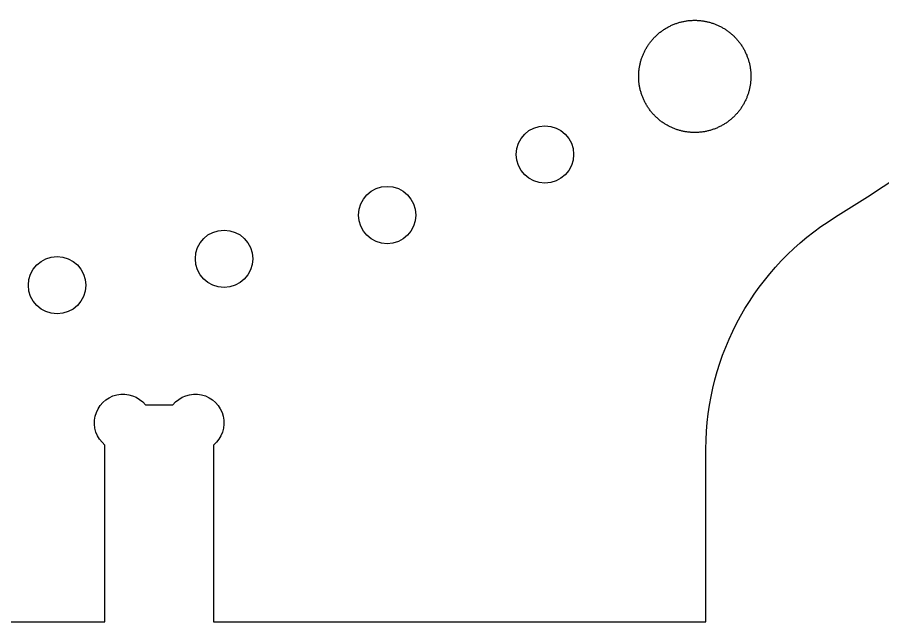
# Model space of a CAD drawing. Extents: x 0.2 to 12, y 0.1 to 9.6.
# Drawn here: x 8.392 to 10.279, y 0.132 to 1.449 of the extents above; entities that cross this region are included whole.
import ezdxf

# ---------------------------------------------------------------- set-up
doc = ezdxf.new("R2010")
doc.units = 0
doc.header["$MEASUREMENT"] = 0
doc.layers.get('0').update_dxf_attribs({"color": 3, "linetype": 'CONTINUOUS'})

msp = doc.modelspace()

# ---------------------------------------------------------------- linework, layer by layer
msp.add_lwpolyline([(7.6382, 0.132), (8.583, 0.132), (8.583, 0.517, -1.114435), (8.6713, 0.6045), (8.731, 0.6045, -1.114435), (8.8193, 0.517), (8.8193, 0.132), (9.8934, 0.132), (9.8934, 0.132), (9.8934, 0.1322), (9.8934, 0.1323), (9.8934, 0.1326), (9.8934, 0.1329), (9.8934, 0.1333), (9.8934, 0.1337), (9.8934, 0.1342), (9.8934, 0.1348), (9.8934, 0.1355), (9.8934, 0.1362), (9.8934, 0.1369), (9.8934, 0.1378), (9.8934, 0.1387), (9.8934, 0.1397), (9.8934, 0.1407), (9.8934, 0.1418), (9.8934, 0.1429), (9.8934, 0.1441), (9.8934, 0.1454), (9.8934, 0.1468), (9.8934, 0.1481), (9.8934, 0.1496), (9.8934, 0.1511), (9.8934, 0.1527), (9.8934, 0.1543), (9.8934, 0.156), (9.8934, 0.1577), (9.8934, 0.1595), (9.8934, 0.1613), (9.8934, 0.1632), (9.8934, 0.1652), (9.8934, 0.1672), (9.8934, 0.1692), (9.8934, 0.1713), (9.8934, 0.1735), (9.8934, 0.1757), (9.8934, 0.1779), (9.8934, 0.1802), (9.8934, 0.1826), (9.8934, 0.185), (9.8934, 0.1874), (9.8934, 0.1899), (9.8934, 0.1925), (9.8934, 0.195), (9.8934, 0.1977), (9.8934, 0.2003), (9.8934, 0.2031), (9.8934, 0.2058), (9.8934, 0.2086), (9.8934, 0.2115), (9.8934, 0.2144), (9.8934, 0.2173), (9.8934, 0.2203), (9.8934, 0.2233), (9.8934, 0.2263), (9.8934, 0.2294), (9.8934, 0.2325), (9.8934, 0.2357), (9.8934, 0.2389), (9.8934, 0.2422), (9.8934, 0.2454), (9.8934, 0.2487), (9.8934, 0.2521), (9.8934, 0.2555), (9.8934, 0.2589), (9.8934, 0.2623), (9.8934, 0.2658), (9.8934, 0.2693), (9.8934, 0.2728), (9.8934, 0.2764), (9.8934, 0.28), (9.8934, 0.2836), (9.8934, 0.2873), (9.8934, 0.291), (9.8934, 0.2947), (9.8934, 0.2985), (9.8934, 0.3022), (9.8934, 0.306), (9.8934, 0.3098), (9.8934, 0.3137), (9.8934, 0.3176), (9.8934, 0.3215), (9.8934, 0.3254), (9.8934, 0.3293), (9.8934, 0.3333), (9.8934, 0.3373), (9.8934, 0.3413), (9.8934, 0.3453), (9.8934, 0.3494), (9.8934, 0.3534), (9.8934, 0.3575), (9.8934, 0.3616), (9.8934, 0.3657), (9.8934, 0.3699), (9.8934, 0.374), (9.8934, 0.3782), (9.8934, 0.3824), (9.8934, 0.3866), (9.8934, 0.3908), (9.8934, 0.395), (9.8934, 0.3993), (9.8934, 0.4035), (9.8934, 0.4078), (9.8934, 0.4121), (9.8934, 0.4163), (9.8934, 0.4206), (9.8934, 0.4249), (9.8934, 0.4293), (9.8934, 0.4336), (9.8934, 0.4379), (9.8934, 0.4423), (9.8934, 0.4466), (9.8934, 0.451), (9.8934, 0.4553), (9.8934, 0.4597), (9.8934, 0.464), (9.8934, 0.4684), (9.8934, 0.4728), (9.8934, 0.4772), (9.8934, 0.4816), (9.8934, 0.4859), (9.8934, 0.4903), (9.8934, 0.4947), (9.8934, 0.4991), (9.8934, 0.5035), (9.8934, 0.5086, -0.260299), (10.1758, 1.0143, 3.52937), (6.0454, 1.0143, -0.260301)], format="xyb")
msp.add_polyline3d([(9.763, 1.2595, 0), (9.7621, 1.2612, 0), (9.7611, 1.2629, 0), (9.7602, 1.2646, 0), (9.7594, 1.2663, 0), (9.7585, 1.268, 0), (9.7577, 1.2698, 0), (9.7569, 1.2715, 0), (9.7562, 1.2732, 0), (9.7554, 1.275, 0), (9.7547, 1.2768, 0), (9.7541, 1.2785, 0), (9.7534, 1.2803, 0), (9.7528, 1.2821, 0), (9.7523, 1.2839, 0), (9.7517, 1.2857, 0), (9.7512, 1.2875, 0), (9.7507, 1.2893, 0), (9.7502, 1.2911, 0), (9.7498, 1.2929, 0), (9.7494, 1.2947, 0), (9.749, 1.2965, 0), (9.7487, 1.2983, 0), (9.7483, 1.3001, 0), (9.748, 1.302, 0), (9.7478, 1.3038, 0), (9.7475, 1.3056, 0), (9.7473, 1.3074, 0), (9.7471, 1.3092, 0), (9.747, 1.3111, 0), (9.7469, 1.3129, 0), (9.7468, 1.3147, 0), (9.7467, 1.3165, 0), (9.7466, 1.3184, 0), (9.7466, 1.3202, 0), (9.7466, 1.322, 0), (9.7467, 1.3238, 0), (9.7467, 1.3257, 0), (9.7468, 1.3275, 0), (9.7469, 1.3293, 0), (9.7471, 1.3311, 0), (9.7473, 1.3329, 0), (9.7474, 1.3347, 0), (9.7477, 1.3365, 0), (9.7479, 1.3383, 0), (9.7482, 1.3401, 0), (9.7485, 1.3419, 0), (9.7488, 1.3437, 0), (9.7492, 1.3454, 0), (9.7496, 1.3472, 0), (9.75, 1.349, 0), (9.7504, 1.3507, 0), (9.7509, 1.3525, 0), (9.7513, 1.3542, 0), (9.7519, 1.356, 0), (9.7524, 1.3577, 0), (9.753, 1.3594, 0), (9.7535, 1.3611, 0), (9.7542, 1.3628, 0), (9.7548, 1.3645, 0), (9.7555, 1.3662, 0), (9.7561, 1.3679, 0), (9.7569, 1.3695, 0), (9.7576, 1.3712, 0), (9.7584, 1.3729, 0), (9.7591, 1.3745, 0), (9.7599, 1.3761, 0), (9.7608, 1.3777, 0), (9.7616, 1.3793, 0), (9.7625, 1.3809, 0), (9.7634, 1.3825, 0), (9.7644, 1.3841, 0), (9.7653, 1.3856, 0), (9.7663, 1.3872, 0), (9.7673, 1.3887, 0), (9.7683, 1.3902, 0), (9.7694, 1.3917, 0), (9.7705, 1.3932, 0), (9.7716, 1.3947, 0), (9.7727, 1.3961, 0), (9.7738, 1.3976, 0), (9.775, 1.399, 0), (9.7762, 1.4004, 0), (9.7774, 1.4018, 0), (9.7787, 1.4032, 0), (9.7799, 1.4045, 0), (9.7812, 1.4059, 0), (9.7825, 1.4072, 0), (9.7839, 1.4085, 0), (9.7852, 1.4098, 0), (9.7866, 1.4111, 0), (9.788, 1.4123, 0), (9.7894, 1.4135, 0), (9.7909, 1.4148, 0), (9.7923, 1.416, 0), (9.7938, 1.4171, 0), (9.7953, 1.4183, 0), (9.7969, 1.4194, 0), (9.7984, 1.4205, 0), (9.8, 1.4216, 0), (9.8016, 1.4227, 0), (9.8032, 1.4237, 0), (9.8049, 1.4248, 0), (9.8065, 1.4258, 0), (9.8082, 1.4268, 0), (9.8099, 1.4277, 0), (9.8116, 1.4286, 0), (9.8133, 1.4295, 0), (9.8151, 1.4304, 0), (9.8168, 1.4312, 0), (9.8185, 1.432, 0), (9.8203, 1.4328, 0), (9.822, 1.4336, 0), (9.8238, 1.4343, 0), (9.8255, 1.435, 0), (9.8273, 1.4356, 0), (9.8291, 1.4362, 0), (9.8309, 1.4368, 0), (9.8327, 1.4374, 0), (9.8345, 1.438, 0), (9.8362, 1.4385, 0), (9.838, 1.439, 0), (9.8399, 1.4394, 0), (9.8417, 1.4398, 0), (9.8435, 1.4402, 0), (9.8453, 1.4406, 0), (9.8471, 1.441, 0), (9.8489, 1.4413, 0), (9.8507, 1.4416, 0), (9.8526, 1.4418, 0), (9.8544, 1.4421, 0), (9.8562, 1.4423, 0), (9.858, 1.4424, 0), (9.8599, 1.4426, 0), (9.8617, 1.4427, 0), (9.8635, 1.4428, 0), (9.8653, 1.4429, 0), (9.8672, 1.4429, 0), (9.869, 1.4429, 0), (9.8708, 1.4429, 0), (9.8726, 1.4429, 0), (9.8744, 1.4428, 0), (9.8763, 1.4427, 0), (9.8781, 1.4426, 0), (9.8799, 1.4424, 0), (9.8817, 1.4422, 0), (9.8835, 1.442, 0), (9.8853, 1.4418, 0), (9.8871, 1.4415, 0), (9.8889, 1.4413, 0), (9.8906, 1.441, 0), (9.8924, 1.4406, 0), (9.8942, 1.4403, 0), (9.896, 1.4399, 0), (9.8977, 1.4395, 0), (9.8995, 1.439, 0), (9.9012, 1.4386, 0), (9.903, 1.4381, 0), (9.9047, 1.4375, 0), (9.9064, 1.437, 0), (9.9082, 1.4364, 0), (9.9099, 1.4358, 0), (9.9116, 1.4352, 0), (9.9133, 1.4346, 0), (9.915, 1.4339, 0), (9.9166, 1.4332, 0), (9.9183, 1.4325, 0), (9.9199, 1.4318, 0), (9.9216, 1.431, 0), (9.9232, 1.4302, 0), (9.9248, 1.4294, 0), (9.9265, 1.4285, 0), (9.9281, 1.4277, 0), (9.9296, 1.4268, 0), (9.9312, 1.4259, 0), (9.9328, 1.4249, 0), (9.9343, 1.424, 0), (9.9359, 1.423, 0), (9.9374, 1.422, 0), (9.9389, 1.4209, 0), (9.9404, 1.4199, 0), (9.9419, 1.4188, 0), (9.9434, 1.4177, 0), (9.9448, 1.4166, 0), (9.9462, 1.4154, 0), (9.9477, 1.4142, 0), (9.9491, 1.413, 0), (9.9505, 1.4118, 0), (9.9518, 1.4106, 0), (9.9532, 1.4093, 0), (9.9545, 1.408, 0), (9.9558, 1.4067, 0), (9.9571, 1.4053, 0), (9.9584, 1.404, 0), (9.9597, 1.4026, 0), (9.9609, 1.4012, 0), (9.9622, 1.3998, 0), (9.9634, 1.3983, 0), (9.9646, 1.3968, 0), (9.9657, 1.3953, 0), (9.9669, 1.3938, 0), (9.968, 1.3923, 0), (9.9691, 1.3907, 0), (9.9702, 1.3891, 0), (9.9713, 1.3875, 0), (9.9723, 1.3859, 0), (9.9734, 1.3843, 0), (9.9744, 1.3826, 0), (9.9753, 1.3809, 0), (9.9763, 1.3792, 0), (9.9772, 1.3775, 0), (9.9781, 1.3758, 0), (9.9789, 1.374, 0), (9.9798, 1.3723, 0), (9.9806, 1.3706, 0), (9.9813, 1.3688, 0), (9.9821, 1.3671, 0), (9.9828, 1.3653, 0), (9.9835, 1.3635, 0), (9.9841, 1.3618, 0), (9.9847, 1.36, 0), (9.9853, 1.3582, 0), (9.9859, 1.3564, 0), (9.9864, 1.3546, 0), (9.9869, 1.3528, 0), (9.9874, 1.351, 0), (9.9879, 1.3492, 0), (9.9883, 1.3474, 0), (9.9887, 1.3456, 0), (9.989, 1.3438, 0), (9.9894, 1.342, 0), (9.9897, 1.3402, 0), (9.99, 1.3383, 0), (9.9902, 1.3365, 0), (9.9905, 1.3347, 0), (9.9906, 1.3329, 0), (9.9908, 1.331, 0), (9.991, 1.3292, 0), (9.9911, 1.3274, 0), (9.9912, 1.3256, 0), (9.9912, 1.3237, 0), (9.9912, 1.3219, 0), (9.9913, 1.3201, 0), (9.9912, 1.3183, 0), (9.9912, 1.3165, 0), (9.9911, 1.3146, 0), (9.991, 1.3128, 0), (9.9909, 1.311, 0), (9.9907, 1.3092, 0), (9.9905, 1.3074, 0), (9.9903, 1.3056, 0), (9.9901, 1.3038, 0), (9.9898, 1.302, 0), (9.9895, 1.3002, 0), (9.9892, 1.2984, 0), (9.9889, 1.2967, 0), (9.9885, 1.2949, 0), (9.9881, 1.2931, 0), (9.9877, 1.2914, 0), (9.9872, 1.2896, 0), (9.9868, 1.2879, 0), (9.9863, 1.2861, 0), (9.9858, 1.2844, 0), (9.9852, 1.2827, 0), (9.9846, 1.2809, 0), (9.984, 1.2792, 0), (9.9834, 1.2775, 0), (9.9828, 1.2758, 0), (9.9821, 1.2742, 0), (9.9814, 1.2725, 0), (9.9807, 1.2708, 0), (9.9799, 1.2692, 0), (9.9791, 1.2675, 0), (9.9783, 1.2659, 0), (9.9775, 1.2643, 0), (9.9767, 1.2627, 0), (9.9758, 1.2611, 0), (9.9749, 1.2595, 0), (9.974, 1.2579, 0), (9.973, 1.2563, 0), (9.9721, 1.2548, 0), (9.9711, 1.2533, 0), (9.97, 1.2517, 0), (9.969, 1.2502, 0), (9.9679, 1.2487, 0), (9.9669, 1.2473, 0), (9.9657, 1.2458, 0), (9.9646, 1.2444, 0), (9.9634, 1.2429, 0), (9.9623, 1.2415, 0), (9.9611, 1.2401, 0), (9.9598, 1.2387, 0), (9.9586, 1.2374, 0), (9.9573, 1.236, 0), (9.956, 1.2347, 0), (9.9547, 1.2334, 0), (9.9533, 1.2321, 0), (9.952, 1.2308, 0), (9.9506, 1.2295, 0), (9.9492, 1.2283, 0), (9.9477, 1.227, 0), (9.9463, 1.2258, 0), (9.9448, 1.2247, 0), (9.9433, 1.2235, 0), (9.9418, 1.2223, 0), (9.9402, 1.2212, 0), (9.9387, 1.2201, 0), (9.9371, 1.219, 0), (9.9355, 1.218, 0), (9.9338, 1.2169, 0), (9.9322, 1.2159, 0), (9.9305, 1.2149, 0), (9.9288, 1.214, 0), (9.9271, 1.213, 0), (9.9254, 1.2121, 0), (9.9237, 1.2112, 0), (9.922, 1.2104, 0), (9.9202, 1.2096, 0), (9.9185, 1.2088, 0), (9.9167, 1.208, 0), (9.915, 1.2073, 0), (9.9132, 1.2066, 0), (9.9114, 1.2059, 0), (9.9097, 1.2053, 0), (9.9079, 1.2046, 0), (9.9061, 1.2041, 0), (9.9043, 1.2035, 0), (9.9025, 1.203, 0), (9.9007, 1.2025, 0), (9.8989, 1.202, 0), (9.8971, 1.2016, 0), (9.8953, 1.2011, 0), (9.8935, 1.2008, 0), (9.8917, 1.2004, 0), (9.8899, 1.2001, 0), (9.888, 1.1998, 0), (9.8862, 1.1995, 0), (9.8844, 1.1992, 0), (9.8826, 1.199, 0), (9.8808, 1.1988, 0), (9.8789, 1.1987, 0), (9.8771, 1.1985, 0), (9.8753, 1.1984, 0), (9.8735, 1.1984, 0), (9.8716, 1.1983, 0), (9.8698, 1.1983, 0), (9.868, 1.1983, 0), (9.8662, 1.1983, 0), (9.8643, 1.1984, 0), (9.8625, 1.1985, 0), (9.8607, 1.1986, 0), (9.8589, 1.1987, 0), (9.8571, 1.1989, 0), (9.8553, 1.1991, 0), (9.8535, 1.1993, 0), (9.8517, 1.1995, 0), (9.8499, 1.1998, 0), (9.8481, 1.2001, 0), (9.8463, 1.2004, 0), (9.8446, 1.2008, 0), (9.8428, 1.2011, 0), (9.841, 1.2015, 0), (9.8393, 1.202, 0), (9.8375, 1.2024, 0), (9.8358, 1.2029, 0), (9.834, 1.2034, 0), (9.8323, 1.2039, 0), (9.8306, 1.2045, 0), (9.8289, 1.2051, 0), (9.8271, 1.2057, 0), (9.8254, 1.2063, 0), (9.8238, 1.2069, 0), (9.8221, 1.2076, 0), (9.8204, 1.2083, 0), (9.8187, 1.2091, 0), (9.8171, 1.2098, 0), (9.8155, 1.2106, 0), (9.8138, 1.2114, 0), (9.8122, 1.2122, 0), (9.8106, 1.2131, 0), (9.809, 1.214, 0), (9.8074, 1.2149, 0), (9.8059, 1.2158, 0), (9.8043, 1.2167, 0), (9.8028, 1.2177, 0), (9.8012, 1.2187, 0), (9.7997, 1.2197, 0), (9.7982, 1.2208, 0), (9.7967, 1.2219, 0), (9.7952, 1.223, 0), (9.7938, 1.2241, 0), (9.7923, 1.2252, 0), (9.7909, 1.2264, 0), (9.7895, 1.2276, 0), (9.7881, 1.2288, 0), (9.7867, 1.23, 0), (9.7854, 1.2313, 0), (9.784, 1.2326, 0), (9.7827, 1.2339, 0), (9.7814, 1.2352, 0), (9.7801, 1.2365, 0), (9.7788, 1.2379, 0), (9.7775, 1.2393, 0), (9.7763, 1.2407, 0), (9.7751, 1.2422, 0), (9.7739, 1.2436, 0), (9.7727, 1.2451, 0), (9.7715, 1.2466, 0), (9.7704, 1.2481, 0), (9.7693, 1.2497, 0), (9.7682, 1.2513, 0), (9.7671, 1.2529, 0), (9.7661, 1.2545, 0), (9.765, 1.2561, 0), (9.764, 1.2578, 0), (9.763, 1.2595, 0)])
for centre in [(9.5423, 1.1505), (9.1983, 1.0184), (8.8425, 0.9231), (8.4785, 0.8654)]:
    msp.add_circle(centre, 0.0625)

doc.saveas('drawing.dxf')
